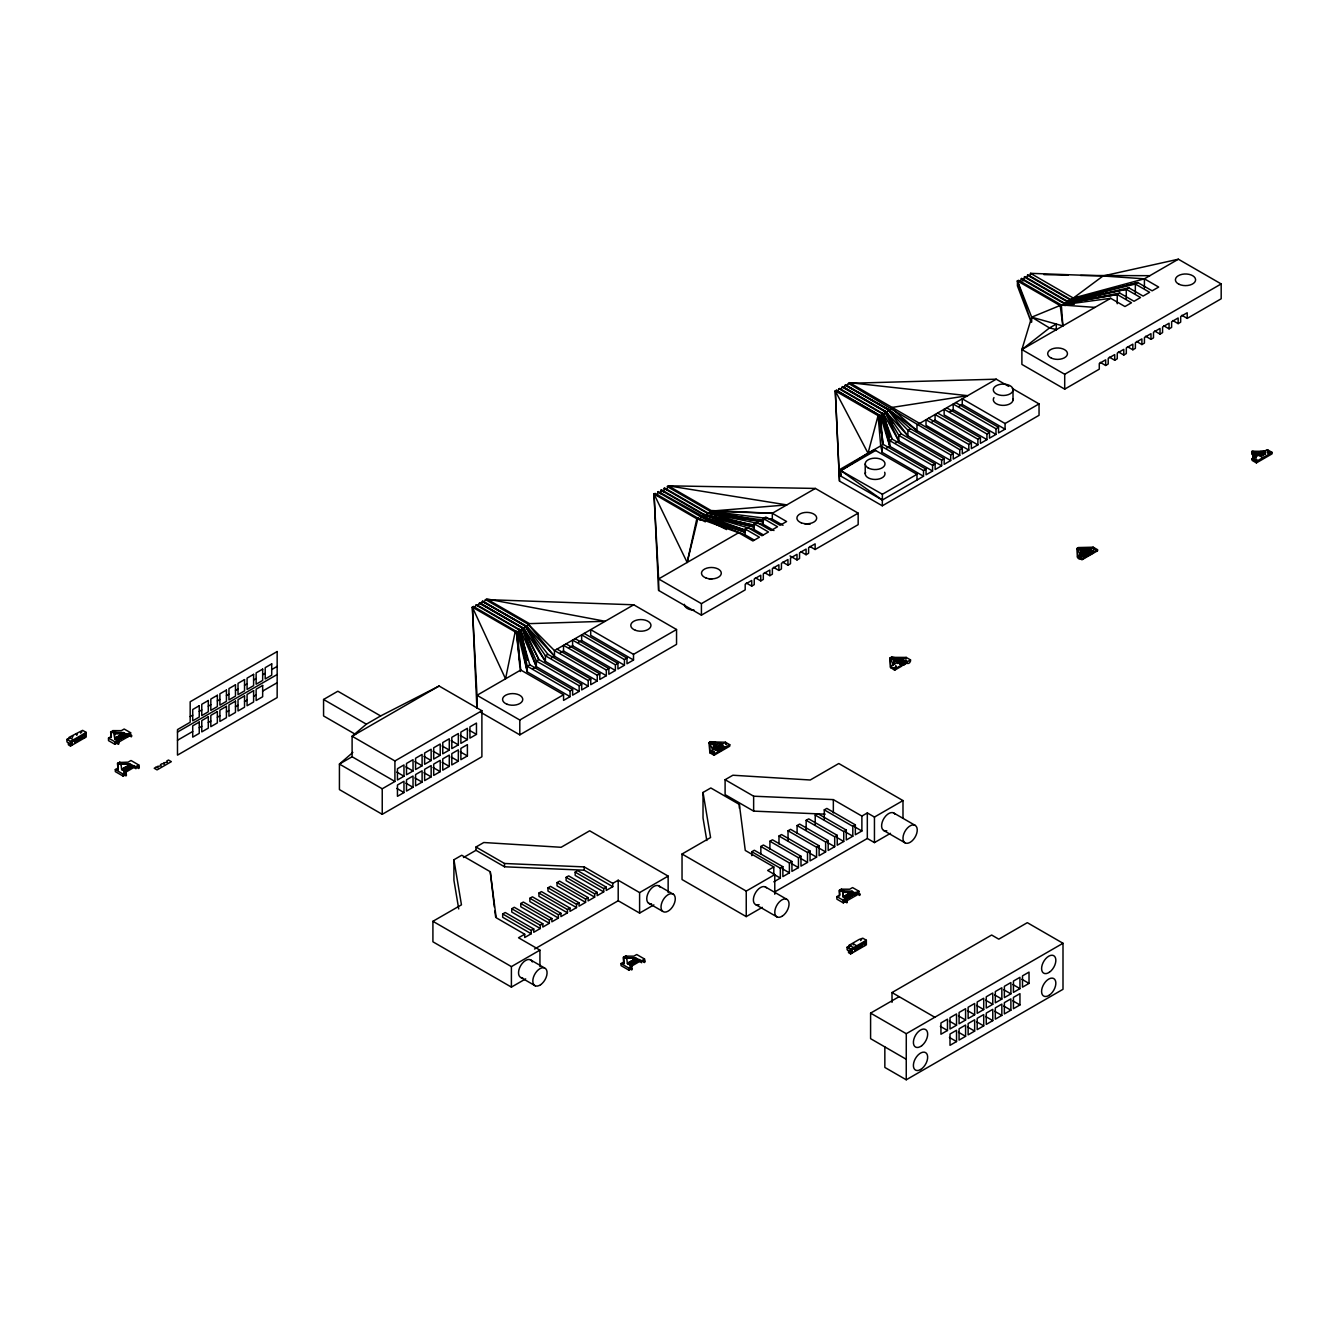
<?xml version="1.0" encoding="UTF-8"?>
<svg xmlns="http://www.w3.org/2000/svg" width="1339" height="1339" viewBox="0 0 1339 1339"><rect width="100%" height="100%" fill="white"/><g stroke="black" fill="none" stroke-linecap="round" stroke-linejoin="round"><path stroke-width="1.5" d="M69.812 737.739L66.95 739.396L66.95 741.94L70.515 743.999M68.373 742.777L68.373 744.819L70.515 746.057L86.198 737.002L86.198 732.4L82.616 730.341L69.092 737.337L73.377 739.798L86.198 732.4M70.515 746.057L70.515 741.455L73.377 739.798M849.964 945.585L847.102 947.242L847.102 949.786L850.667 951.845L850.667 953.904L848.524 952.665L848.541 950.606M849.244 947.727L849.244 945.183L859.22 939.426L862.785 938.187L866.35 940.246L866.35 944.849L850.667 953.904M850.667 951.845L850.683 949.301L866.35 940.246M899.139 996.668L870.601 1013.121L870.584 1038.662L906.252 1059.283L906.252 1079.786L884.845 1067.434L884.845 1046.914M892.008 1002.375L892.008 992.55L991.647 935.024L998.777 939.158L1027.314 922.671L1062.999 943.275L1062.999 989.303L906.252 1079.786M906.252 1059.283L906.285 1033.708L1062.999 943.275M882.769 444.029L880.51 415.86L837.712 391.155L838.984 388.762L881.798 413.483L889.782 440.648L932.58 465.369L932.58 471.027L889.782 446.305L880.51 415.86L836.423 390.252L835.285 390.904L839.486 481.086L882.301 505.807L882.401 494.258L916.981 474.291L916.997 480.015M1077.56 548.12L1078.447 547.618L1089.578 554.815L1084.389 552.856L1082.146 550.413L1082.833 553.76L1081.962 550.68L1077.493 548.153L1077.544 557.392C1080.037 562.497 1090.281 555.802 1081.176 554.898L1085.293 556.706M1083.77 557.744L1082.632 558.33M643.825 960.783L642.553 960.783L643.456 961.469M657.081 495.581L658.286 491.58L710.406 520.503M660.211 493.773L661.433 489.773L704.23 514.477L713.955 517.758M663.357 491.949L664.562 487.965L707.377 512.67L715.428 514.628M666.487 490.141L668.278 485.823L815.367 488.434L858.165 513.155L858.165 524.654L815.133 549.492L809.877 546.463M699.879 520.285L701.1 516.302L745.739 530.194M706.155 516.67L707.377 512.67L763.782 520.084M890.335 658.503L899.473 661.65L894.619 660.964L890.468 657.767L900.109 661.935L897.649 663.525M900.377 661.784L890.519 657.734L895.255 660.612L901.03 661.583C901.75 657.566 908.16 667.96 910.52 661.048L910.52 659.893L906.235 657.416L891.155 657.365L901.03 661.416L896.963 660.997M894.937 660.797L901.03 661.416M895.255 660.612L901.934 660.897L895.691 659.692L901.03 660.763M520.453 671.525L517.607 632.125L515.18 631.874L505.539 678.823L472.366 607.153L473.521 606.5L517.607 632.125L527.281 671.91L570.079 696.631L570.079 690.974L527.281 666.253L518.896 629.732L476.081 605.01L474.793 607.404L473.521 606.5M701.485 520.235L655.156 493.388L654.018 494.058L687.158 562.447L696.816 518.762L697.954 518.109L738.626 532.738L752.886 540.973L759.414 537.207L745.137 528.972L745.137 534.83L754.058 539.968M901.03 661.014L895.373 659.876C909.767 659.575 905.649 669.416 898.302 662.587L901.934 666.002L894.837 670.086L890.552 667.625L890.1 657.985L893.414 664.813L894.485 660.395L899.992 662.671M860.642 940.564L861.646 939.392M687.158 562.447L697.954 518.109L705.352 521.842M893.414 664.813L894.485 660.395L899.992 663.257L900.645 662.303M839.486 481.086L835.285 390.904L878.083 415.626L880.711 445.887L923.525 470.608L923.525 476.249L882.301 500.05L841.009 476.215L840.825 470.592L868.023 453.201L878.083 415.626L879.221 414.956L883.255 444.414L926.052 469.135L926.052 474.793L932.58 471.027M1085.946 556.907L1081.828 554.513L1081.527 550.781L1081.678 553.861L1085.946 556.907L1081.828 559.284L1077.694 556.907L1080.406 554.597L1081.527 550.781L1082.582 553.911L1081.176 554.329M1181.852 315.301L1187.208 318.397L1187.208 312.757L1180.68 316.523L1180.68 322.163L1178.153 323.636L1178.153 317.979L1171.625 321.745L1171.625 327.402L1169.081 328.858L1169.081 323.218L1162.57 326.984L1162.57 332.624L1160.026 334.097L1160.026 328.44L1153.498 332.206L1153.498 337.863L1150.971 339.319L1150.971 333.679L1144.443 337.445L1144.443 343.085L1141.899 344.558L1141.899 338.901L1135.388 342.667L1135.388 348.324L1132.844 349.78L1132.844 344.14L1126.317 347.906L1126.317 353.546L1123.789 355.019L1123.789 349.362L1117.262 353.128L1117.262 358.785L1114.717 360.241L1114.717 354.601L1108.207 358.367L1108.207 364.007L1105.663 365.48L1105.663 359.823L1099.286 363.505L1099.286 369.162L1064.706 389.13L1021.891 364.409L1021.891 349.563L1031.683 317.176L1017.422 280.922L1018.561 280.269L1061.358 304.974L1065.476 305.526M1260.15 454.038L1256.819 454.373L1265.807 452.682L1264.367 451.862C1237.939 450.255 1259.497 453.285 1267.765 449.904L1272.05 452.381L1272.05 453.854L1256.4 462.892L1252.116 460.415L1253.103 455.695L1251.68 452.08L1256.819 454.373L1262.811 454.088L1256.702 454.122L1251.915 452.264L1256.183 454.708L1260.752 453.687L1257.271 453.787L1252.417 451.645M1020.268 281.475L1021.69 278.445L1064.505 303.166L1072.69 303.032M1071.719 301.325L1067.635 301.359L1024.837 276.637L1022.979 281.006L1021.69 278.445M1026.544 277.843L1027.984 274.83L1070.782 299.534L1076.874 299.2M1029.691 276.035L1030.545 273.34L1103.035 275.985L1144.41 278.83L1158.67 287.065L1152.143 290.831L1137.882 282.596L1070.212 299.869L1027.398 275.148M1261.907 454.775L1263.715 453.72C1265.188 449.419 1251.078 456.03 1260.367 453.754L1257.137 454.189L1260.233 451.578L1264.92 451.544M1259.882 454.607L1256.317 454.339L1261.907 453.285L1261.907 454.607L1256.384 454.306C1243.596 446.941 1260.819 458.992 1262.811 452.766L1264.886 454.139L1261.907 453.285L1256.384 454.306L1253.103 456.365L1251.68 452.08L1255.949 454.54L1256.216 457.486M1093.16 552.438L1091.837 552.873M485.488 599.587L528.302 624.292L554.463 650.57L597.261 675.274L597.261 680.932L554.463 656.21L527.03 626.685L484.216 601.964L485.488 599.587L633.732 604.793L676.546 629.514L676.546 644.36L519.8 734.86L480.567 712.214M533.625 637.197L527.03 626.685L529.441 623.639L605.195 621.279L486.643 598.918L529.441 623.639M721.821 749.288L716.884 747.195L715.98 748.283L714.608 744.367L717.537 747.38C705.988 736.919 730.307 757.656 716.633 747.898L714.49 744.601L709.335 742.476L709.787 752.769L714.072 755.246L729.755 746.191L729.755 744.702L725.47 742.241L710.39 741.856L722.725 749.321M721.821 749.84L716.884 747.748L714.792 744.417L722.608 743.881L710.758 741.639L709.335 743.112M588.206 686.171L581.678 689.936L581.678 684.279L538.881 659.558L523.884 628.493L481.069 603.789L482.358 601.395L525.173 626.1L545.408 655.792L588.206 680.513L588.206 686.171L545.408 661.449L523.884 628.493L479.797 602.868L477.939 605.596L476.081 605.01M517.607 632.125L519.465 629.397L520.737 630.301L536.336 666.671L579.151 691.393L579.151 685.735L536.336 661.031L522.026 627.924L479.228 603.203M527.549 660.412L520.737 630.301L522.595 627.589L538.881 659.558L536.336 661.031L536.336 666.671L533.073 668.563M527.03 626.685L525.742 625.782L523.884 628.493L527.834 638.151M892.628 423.191L886.786 412.245L843.988 387.523L845.26 385.13L888.075 409.851L907.892 430.187L950.707 454.909L950.707 460.549L907.892 435.844L885.514 411.341L842.7 386.62L840.842 389.331L838.984 388.762M848.407 383.322L959.762 449.67L959.762 455.327L916.964 430.606L889.933 410.42L847.118 385.716L848.407 383.322L996.233 379.188L1008.719 386.402M880.51 415.86L882.368 413.148L883.656 414.052L898.837 441.067L941.635 465.788L941.635 460.131L898.837 435.426L884.928 411.659L842.131 386.954M890.15 437.15L883.656 414.052L885.514 411.341L901.365 433.953L944.179 458.674L944.179 464.315L950.707 460.549M886.786 412.245L888.644 409.516L895.055 416.412M889.933 410.42L892.36 407.374L967.695 395.675L849.545 382.669L962.306 448.214L962.306 453.854L968.817 450.088L968.817 444.448L926.019 419.726L926.019 425.384L968.817 450.088M720.014 750.894L714.825 748.953L713.854 744.969L709.335 742.476L712.649 749.639L713.72 744.869L714.825 748.953L713.988 744.735L714.825 748.384L719.11 751.413L714.172 749.321L714.038 744.702L715.729 748.417L720.918 750.376M719.361 751.263L715.076 748.802L714.29 744.551L715.98 747.714L720.265 750.175M1087.77 555.852L1082.582 553.911L1081.778 550.63L1082.582 553.342L1086.866 556.371L1081.929 554.279C1080.975 544.973 1082.782 557.727 1087.117 556.237L1087.77 555.283L1083.485 552.823L1082.096 550.446L1088.674 555.334M1077.995 548.036L1082.28 550.496L1090.364 548.839L1078.548 547.551L1093.227 547.199L1097.511 549.676L1097.511 550.814L1081.828 559.853M67.787 739.714L68.925 738.994M849.596 950.322L849.612 951.744M904.444 661.349L906.269 660.144L904.411 660.495L906.202 661.851L904.478 661.784M1267.564 453.201L1269.439 453.252M352.827 752.434L339.42 764.067L339.42 789.592L382.234 814.313L481.889 756.769L481.889 710.741L439.092 686.02L380.627 715.947L366.367 724.181L352.107 736.232L352.107 756.753L394.921 781.457L394.921 760.954L481.889 710.741M1187.208 318.397L1221.185 298.781L1221.185 283.935L1064.706 374.267L1021.891 349.563L1049.508 327.938L1056.287 324.071L1056.287 330.298M1272.05 452.381L1256.4 461.403L1252.116 458.942L1255.564 456.599M1031.683 274.328L1030.545 273.34L1073.342 298.061L1103.035 275.985L1178.37 259.214L1221.185 283.935M896.511 667.458C894.435 664.964 897.147 665.165 895.306 667.525M725.504 743.865C726.809 746.124 727.144 743.396 725.47 742.241L717.537 747.38L714.926 744.183M883.255 444.414L839.486 469.688L840.825 470.592L874.183 449.653L916.981 474.291M73.076 735.948L72.172 737.605M76.055 734.241L76.708 734.994M111.104 737.471L111.388 731.462L114.233 733.103L114.819 739.195L114.233 733.103M112.811 730.625L115.656 732.282L123.64 732.617L123.64 734.107L115.656 733.772L112.811 732.115L112.811 730.625L121.33 730.659L124.176 729.019L130.603 732.718L130.603 735.278L114.92 744.317L108.509 740.618L108.509 738.057L111.355 736.417L110.601 731.897M112.811 732.115L111.388 732.952L111.388 731.462M115.472 738.827L115.74 737.689L120.142 739.413L120.393 738.291L117.296 736.785L117.296 737.772L117.547 736.634L121.297 738.743L123.121 736.718L123.121 737.705L119.355 735.596L119.104 736.735L122.217 738.224M116.644 737.153C115.455 739.011 118.25 735.814 120.393 739.279L121.046 737.906L118.2 736.266L121.297 738.743M120.259 735.061C119.087 736.919 121.866 733.722 124.025 737.186L124.678 735.814L121.816 734.174L124.929 736.651C122.77 733.203 119.991 736.4 121.163 734.542M125.833 736.132L122.736 734.642L122.987 733.504L126.485 735.764L126.485 734.274L123.64 732.617M118.451 737.103L118.451 736.115M122.083 735.011L122.083 734.023M117.782 742.676L117.681 739.346L114.92 741.773L108.509 738.057M126.485 734.274L130.603 732.718M123.774 736.333L123.121 737.705M124.678 735.814L124.929 736.651M125.833 735.144L125.581 736.283M117.681 740.835L119.489 738.81L119.489 739.798M190.171 716.633L192.716 715.16M199.243 711.394L201.771 709.938M208.298 706.172L210.826 704.699M217.353 700.933L219.897 699.477M226.425 695.694L228.952 694.238M235.48 690.472L238.024 688.999M244.535 685.233L247.079 683.777M253.607 680.011L256.134 678.538M262.662 674.772L265.206 673.316M271.717 669.55L277.156 666.404M117.43 763.397L118.183 769.958L118.2 762.945L121.062 764.602L121.648 769.523L124.494 771.18C128.176 769.322 116.911 767.247 125.146 770.795M119.623 762.125L122.485 763.782L130.452 764.117L133.314 766.092L130.452 764.452L122.485 764.1L119.623 762.46L128.142 762.159L131.004 760.502L138.838 765.038L138.838 767.096M118.2 762.945L119.623 762.46M177.484 732.065L277.156 674.521M138.838 765.038L135.992 766.695L135.992 768.737L133.85 767.498L123.891 773.256L123.891 771.197L126.017 772.436L126.017 774.494L123.171 776.135L115.321 771.615L115.321 769.557L118.183 767.917M126.318 770.126L123.205 768.301L126.318 770.126L133.314 766.092M126.971 769.758L124.109 767.783L127.222 769.272M127.875 769.239L125.012 767.264L128.126 768.753M128.778 768.703L125.916 766.728L129.029 768.235M129.933 767.716L126.837 766.209L129.933 768.034M130.586 767.665L127.741 765.69L130.837 767.18M131.49 767.147L128.644 765.172L131.741 766.661M132.394 766.611L129.548 764.636L132.661 766.142M126.318 769.808L123.456 768.486M129.682 768.184L127.088 766.393M133.314 765.757L135.992 766.695M177.484 740.266L192.716 731.479M199.243 727.713L201.771 726.257M208.298 722.491L210.826 721.018M217.353 717.252L219.897 715.796M226.425 712.03L228.952 710.557M235.48 706.791L238.024 705.335M244.535 701.569L247.079 700.096M253.607 696.33L256.134 694.857M262.662 691.091L277.156 682.723M126.05 770.276L122.301 768.82M115.321 769.557L123.171 774.093L126.017 772.436M845.26 385.13L888.644 409.516L910.436 428.731L953.234 453.436L953.234 459.093L959.762 455.327M482.358 601.395L525.742 625.782L547.936 654.336L590.75 679.04L590.75 684.698L597.261 680.932M355.672 734.475L323.569 715.947L323.569 699.477L337.846 691.225L380.627 715.947M1021.121 278.78L1063.936 303.501L1117.228 294.513L1131.488 302.765L1124.961 306.531L1110.701 298.296L1061.358 304.974L1031.683 317.176L1031.683 322.113M1024.268 276.972L1067.066 301.677L1128.81 287.818L1143.088 296.07L1149.615 292.304L1135.338 284.052L1070.782 299.534L1076.874 298.831M660.863 490.107L703.661 514.812L754.727 525.139M667.14 486.475L709.938 511.197L786.83 504.903L668.278 485.823L711.093 510.527L772.318 513.272L786.596 521.524L780.068 525.29L765.808 517.038L763.263 518.511L763.263 524.369L773.975 530.545M439.092 686.02L352.107 736.232L394.921 760.954M1021.891 349.563L1110.701 298.296M1074.179 304.304L1063.936 303.501L1117.228 294.513L1119.755 293.057L1134.033 301.292L1140.543 297.526L1126.283 289.291L1067.635 301.359L1071.719 301.057M1079.318 301.844L1067.066 301.677L1126.283 289.291L1128.81 287.818M1076.322 299.618L1070.212 299.869L1137.882 282.596M1083.502 297.191L1073.342 298.061L1144.41 278.83L1178.37 259.214M941.635 465.788L935.124 469.554L935.124 463.897L892.31 439.192L889.782 440.648L889.782 446.305L886.518 448.18M901.365 433.953L898.837 435.426L898.837 441.067L895.573 442.958M910.436 428.731L907.892 430.187L907.892 435.844L888.075 409.851M996.233 379.188L916.964 424.965L916.964 430.606L891.222 408.044M882.301 500.05L840.825 470.592L875.689 450.456M738.626 532.738L658.621 578.933L658.621 590.432L701.418 615.153L745.187 589.88L745.187 584.239L751.715 580.473L751.715 586.114L754.242 584.658L754.242 579L760.77 575.234L760.77 580.892L763.314 579.419L763.314 573.778L769.825 570.012L769.825 575.653L772.369 574.197L772.369 568.539L778.896 564.773L778.896 570.431L781.424 568.958L781.424 563.301L787.951 559.535L787.951 565.192L790.495 563.719L790.495 558.078L797.006 554.313L797.006 559.953L799.55 558.497L799.55 552.84L806.078 549.074L806.078 554.731L808.605 553.258L808.605 547.618L815.133 543.852L815.133 549.492M745.137 528.972L747.681 527.516L761.958 535.751L768.469 531.985L754.208 523.733L754.208 529.591L763.13 534.746M754.208 523.733L756.736 522.277L771.013 530.512L777.541 526.746L763.263 518.511M750.191 518.896L709.938 511.197L772.318 513.272L815.367 488.434M352.107 756.753L339.42 764.067L382.234 788.788L394.921 781.457M931.81 422.036L935.074 420.145L977.888 444.866L977.888 439.209L935.074 414.504L935.074 420.145M949.937 411.575L953.201 409.684L995.998 434.405L995.998 428.748L953.201 404.043L953.201 409.684M958.992 406.336L962.256 404.462L1005.07 429.166L1005.07 423.526L962.256 398.804L962.256 404.462M570.079 696.631L563.568 700.397L563.568 694.74L520.754 670.019L477.002 695.292L477.002 708.298M579.151 691.393L572.623 695.159L572.623 689.518L529.809 664.797L527.281 666.253L527.281 671.91L518.896 629.732M547.936 654.336L545.408 655.792L545.408 661.449L525.173 626.1M633.732 604.793L554.463 650.57L554.463 656.21L551.199 658.102M560.254 652.863L563.518 650.988L606.333 675.693L606.333 670.052L563.518 645.331L563.518 650.988M569.326 647.641L572.59 645.749L615.388 670.471L615.388 664.813L572.59 640.109L572.59 645.749M578.381 642.402L581.645 640.527L624.443 665.232L624.443 659.591L581.645 634.87L581.645 640.527M923.525 470.608L926.052 469.135M932.58 465.369L935.124 463.897M941.635 460.131L944.179 458.674M950.707 454.909L953.234 453.436M959.762 449.67L962.306 448.214M968.817 444.448L971.361 442.975L971.361 448.632L977.888 444.866M977.888 439.209L980.416 437.753L980.416 443.393L986.943 439.627L986.943 433.987L944.146 409.265L944.146 414.923L986.943 439.627M986.943 433.987L989.488 432.514L989.488 438.171L995.998 434.405M995.998 428.748L998.543 427.292L998.543 432.932L1005.07 429.166M1005.07 423.526L1039.047 403.909L1039.047 415.308L882.301 505.807M696.816 518.762L654.018 494.058L658.621 578.933L701.418 603.638L858.165 513.155M403.976 776.235L397.449 780.001L397.449 768.703L403.976 764.937L403.976 776.235L396.846 772.118M413.031 770.996L406.504 774.762L406.504 763.464L413.031 759.698L413.031 770.996L405.901 766.879M422.103 765.774L415.575 769.54L415.575 758.242L422.103 754.46L422.103 765.774L414.956 761.64M431.158 760.535L424.63 764.301L424.63 753.003L431.158 749.237L431.158 760.535L424.028 756.418M440.213 755.296L433.702 759.079L433.702 747.765L440.213 743.999L440.213 755.296L433.083 751.179M449.285 750.074L442.757 753.84L442.757 742.542L449.285 738.777L449.285 750.074L442.138 745.957M458.34 744.835L451.812 748.601L451.812 737.304L458.34 733.538L458.34 744.835L451.21 740.718M467.395 739.613L460.884 743.379L460.884 732.082L467.395 728.316L467.395 739.613L460.265 735.496M476.466 734.375L469.939 738.14L469.939 726.843L476.466 723.077L476.466 734.375L469.32 730.257M515.18 631.874L472.366 607.153L477.002 695.292L519.8 720.014L563.568 694.74M570.079 690.974L572.623 689.518M579.151 685.735L581.678 684.279M588.206 680.513L590.75 679.04M597.261 675.274L599.805 673.818L599.805 679.459L606.333 675.693M606.333 670.052L608.86 668.579L608.86 674.237L615.388 670.471M615.388 664.813L617.932 663.357L617.932 668.998L624.443 665.232M624.443 659.591L626.987 658.119L626.987 663.776L633.514 660.01L633.514 654.353L676.546 629.514M403.976 792.554L397.449 796.32L397.449 785.022L403.976 781.256L403.976 792.554L396.846 788.437M413.031 787.315L406.504 791.081L406.504 779.783L413.031 776.017L413.031 787.315L405.901 783.198M422.103 782.093L415.575 785.859L415.575 774.561L422.103 770.795L422.103 782.093L414.956 777.976M431.158 776.854L424.63 780.62L424.63 769.322L431.158 765.557L431.158 776.854L424.028 772.737M440.213 771.632L433.702 775.398L433.702 764.1L440.213 760.334L440.213 771.632L433.083 767.515M449.285 766.393L442.757 770.159L442.757 758.862L449.285 755.096L449.285 766.393L442.138 762.276M458.34 761.171L451.812 764.937L451.812 753.623L458.34 749.857L458.34 761.171L451.21 757.037M467.395 755.932L460.884 759.698L460.884 748.401L467.395 744.635L467.395 755.932L460.265 751.815M458.725 908.947L453.921 880.259L453.921 859.755L461.721 855.253L490.258 871.722L496.166 917.734L524.704 934.22L524.704 937.518L531.215 933.752L531.215 930.454L502.677 913.968L502.677 917.265L531.215 933.752M475.981 847.018L504.518 863.488L584.222 866.902L612.76 883.372L612.76 886.669L584.222 870.199L504.518 866.785L475.981 850.298L475.981 847.018L483.781 842.516L561.125 847.286L589.662 830.799L668.144 876.108L668.144 892.527M463.495 857.512L475.981 850.298M715.076 748.802L714.29 744.551L715.729 747.865L720.265 750.744M723.88 748.083L722.976 749.171L718.708 746.141L724.533 748.283L720.265 745.237L724.533 748.283M725.453 747.195L720.516 745.087L725.453 747.195L729.755 744.702M715.026 749.756L721.989 745.723M709.335 742.476L709.787 751.279L714.072 753.757L718.457 751.798M724.533 747.714L725.453 747.748M1077.125 548.705L1093.227 548.337L1093.227 547.199L1085.293 551.768L1089.578 554.815M525.675 978.876L511.398 987.111L432.915 941.802L432.915 921.299L461.453 904.829L453.921 859.755M890.1 658.805L891.523 657.164L903.373 659.073L895.691 659.692L901.934 660.495M1088.021 555.702L1083.485 553.392L1082.096 550.446L1083.736 553.241L1082.414 550.262L1085.293 552.337L1078.313 547.852M1082.782 554.363L1077.544 557.392L1077.544 556.254L1081.929 553.727L1086.866 556.371M1078.548 547.869C1079.585 549.124 1100.959 558.614 1087.101 551.3M1094.114 551.635C1092.339 554.647 1084.372 544.889 1094.114 551.635L1097.511 549.676M903.49 665.098L896.159 661.466L899.205 662.621L899.473 661.332L899.473 662.47L894.803 660.211L899.205 661.801M895.691 659.692L901.934 659.909L906.235 657.416L906.235 658.57M890.552 667.625L890.552 666.471L898.553 661.851L898.553 663.006L895.942 661.65L899.205 662.454L894.753 660.244L900.796 662.035M900.109 661.935L896.661 661.165L900.109 662.102L901.934 659.909L895.808 659.625L891.406 657.231M1252.116 458.942L1261.003 453.804L1263.079 454.256M1263.28 454.641L1256.635 454.155L1262.811 452.766L1262.811 454.256M1264.367 452.783L1257.271 453.787L1267.765 449.904M902.453 661.248L898.988 663.09M903.356 660.73C901.599 662.537 904.997 660.412 901.934 659.909M901.8 662.219L895.071 660.06L901.8 662.219L902.352 661.131M1259.196 455.779L1264.116 457.871M1089.578 554.246L1090.482 553.727M1091.385 553.191C1097.578 553.677 1081.41 545.542 1093.21 552.722M1263.33 454.105L1263.983 454.657L1261.656 453.436L1256.384 454.306L1260.099 454.591M1264.886 454.139L1264.886 453.218L1264.234 454.507M890.1 657.985L890.552 666.471L894.837 668.948L910.52 659.893M706.808 840.524L703.025 817.995L703.025 792.454L710.825 787.968L739.362 804.438L745.271 850.449L773.808 866.936L773.808 874.384M825.159 814.162L753.639 811.116L725.102 794.63L725.102 779.716L732.885 775.231L810.246 780.001L838.783 763.515L902.988 800.588L902.988 818.263M502.677 913.968L505.221 912.512L533.759 928.981L533.759 932.279L540.287 928.513L540.287 925.216L511.749 908.746L511.749 912.043L540.287 928.513M511.749 908.746L514.276 907.273L542.814 923.759L542.814 927.057L549.341 923.291L549.341 919.993L520.804 903.507L520.804 906.804L549.341 923.291M520.804 903.507L523.331 902.051L551.869 918.521L551.869 921.818L558.396 918.052L558.396 914.755L529.859 898.285L529.859 901.582L558.396 918.052M529.859 898.285L532.403 896.812L560.941 913.298L560.941 916.596L567.468 912.83L567.468 909.532L538.931 893.046L538.931 896.343L567.468 912.83M538.931 893.046L541.458 891.59L569.996 908.06L569.996 911.357L576.523 907.591L576.523 904.294L547.986 887.824L547.986 891.121L576.523 907.591M547.986 887.824L550.513 886.351L579.051 902.837L579.051 906.135L585.578 902.369L585.578 899.072L557.041 882.585L557.041 885.882L585.578 902.369M557.041 882.585L559.585 881.129L588.122 897.599L588.122 900.896L594.65 897.13L594.65 893.833L566.112 877.363L566.112 880.66L594.65 897.13M566.112 877.363L568.64 875.89L597.177 892.377L597.177 895.657L603.705 891.891L603.705 888.611L575.167 872.124L575.167 875.421L603.705 891.891M575.167 872.124L577.712 870.668L606.249 887.138L606.249 890.435L612.76 886.669M524.704 934.22L518.528 937.769L539.935 950.138L539.935 966.54M531.215 930.454L533.759 928.981M540.287 925.216L542.814 923.759M549.341 919.993L551.869 918.521M558.396 914.755L560.941 913.298M567.468 909.532L569.996 908.06M576.523 904.294L579.051 902.837M585.578 899.072L588.122 897.599M594.65 893.833L597.177 892.377M603.705 888.611L606.249 887.138M612.76 883.372L618.2 880.225L639.607 892.594L668.144 876.108M762.293 907.34L746.241 916.612L682.036 879.539L682.036 854.014L710.574 837.528L703.025 792.454M534.546 949.033L618.2 900.745L639.607 913.098L653.867 904.863M432.915 921.299L511.398 966.607L539.935 950.138M751.798 855.671L751.798 851.721L754.326 850.248L782.863 866.718L782.863 876.61L789.391 872.844L789.391 862.952L760.853 846.482L760.853 854.382M760.853 846.482L763.397 845.009L791.935 861.496L791.935 871.371L798.446 867.605L798.446 857.73L769.908 841.243L769.908 849.16M769.908 841.243L772.452 839.787L800.99 856.257L800.99 866.149L807.517 862.383L807.517 852.491L778.98 836.021L778.98 843.921M778.98 836.021L781.507 834.548L810.045 851.035L810.045 860.91L816.572 857.144L816.572 847.269L788.035 830.783L788.035 840.674M788.035 830.783L790.579 829.326L819.117 845.796L819.117 855.688L825.627 851.922L825.627 842.03L797.09 825.56L797.09 833.461M797.09 825.56L799.634 824.088L828.172 840.574L828.172 850.449L834.699 846.683L834.699 836.808L806.162 820.322L806.162 830.213M806.162 820.322L808.689 818.865L837.226 835.335L837.226 845.227L843.754 841.461L843.754 831.569L815.217 815.1L815.217 824.975M815.217 815.1L817.761 813.627L846.298 830.113L846.298 839.988L852.809 836.222L852.809 826.347L824.272 809.861L824.272 819.753M824.272 809.861L826.816 808.405L855.353 824.874L855.353 834.766L861.881 831L861.881 816.087L833.343 799.617L753.639 796.203L725.102 779.716M773.808 866.936L767.649 870.484L774.779 874.601L774.779 894.251M861.881 816.087L867.321 812.94L874.451 817.058L902.988 800.588M623.154 957.418L623.907 963.963L623.924 956.967L626.786 958.607L627.372 963.544L630.234 965.185L633.598 963.243L630.753 961.268L633.849 963.092L637.23 961.151L634.368 959.176L637.481 961L639.038 959.778L636.176 958.121L628.209 957.787L625.363 956.146L628.209 958.121L636.176 958.456L639.038 960.096M625.363 956.146L633.866 956.163L636.728 954.523L644.578 959.042L644.578 961.101M623.924 956.967L625.363 956.464M751.798 851.721L780.336 868.191L782.863 866.718M789.391 862.952L791.935 861.496M798.446 857.73L800.99 856.257M807.517 852.491L810.045 851.035M816.572 847.269L819.117 845.796M825.627 842.03L828.172 840.574M834.699 836.808L837.226 835.335M843.754 831.569L846.298 830.113M852.809 826.347L855.353 824.874M630.234 965.185L631.757 966.457L631.757 968.499L628.895 970.156L621.045 965.62L621.045 963.561L623.907 961.921M682.036 854.014L746.241 891.088L774.779 874.601M630.887 964.816L628.024 962.841L631.138 964.331M631.79 964.298L628.928 962.306L632.041 963.812M632.694 963.762L629.849 961.787L632.945 963.293M630.753 961.268L633.849 963.092M634.502 962.724L631.657 960.749L634.753 962.239M635.406 962.205L632.56 960.214L635.674 961.72M636.326 961.67L633.464 959.695L636.577 961.201M634.368 959.176L637.481 961M638.134 960.632L635.272 958.657L638.385 960.147M773.808 881.832L780.336 878.083L780.336 868.191M639.038 959.778L641.716 960.699L644.578 959.042M629.615 967.26L639.573 961.519L641.716 962.741L641.716 960.699M621.045 963.561L628.895 968.097L631.757 966.457M774.762 891.908L867.321 838.482L874.451 842.599L890.502 833.327M839.486 896.025L839.771 890.017L842.616 891.657L843.219 897.749M841.193 889.18L844.055 890.837L852.022 891.171L852.022 892.661L844.055 892.326L841.193 890.669L841.193 889.18L849.713 889.213L852.558 887.573L858.985 891.272L858.985 893.833L843.319 902.871L836.892 899.172L836.892 896.611L839.737 894.971L838.984 890.452M841.193 890.669L839.771 891.506L839.771 890.017M845.026 895.707C843.838 897.565 846.633 894.368 848.792 897.833L850.6 895.791L850.6 896.779L846.583 894.82L849.696 897.297M845.679 895.339L845.679 896.327L845.679 895.339L849.445 897.448M847.738 894.151C846.566 895.992 849.344 892.795 851.504 896.26L852.407 894.753L852.407 895.741C850.248 892.276 847.47 895.473 848.641 893.615M849.294 893.247L849.294 894.234L849.294 893.247L853.964 894.837L851.119 892.192M853.311 895.205L850.215 893.716L850.466 892.577L854.868 894.318L854.868 892.828L852.022 891.171M845.445 898.268L846.164 901.231M854.868 892.828L858.985 891.272M853.964 893.849L854.215 894.686M836.892 896.611L843.319 900.327L846.164 898.67M846.064 899.39L847.872 897.364L847.872 898.352L843.871 896.377L847.62 898.502M847.872 898.352L848.792 896.845L848.792 897.833M850.6 896.779L851.504 895.272L851.504 896.26M849.863 945.752L850.516 946.506M853.228 943.794L857.512 946.271L856.86 947.778L856.86 946.64M860.224 944.698L859.571 946.204L861.144 944.179L860.492 945.685M860.224 946.338L859.571 947.845L861.144 945.803L860.492 947.309M947.476 1030.478L940.949 1034.244L940.949 1022.946L947.476 1019.18L947.476 1030.478L940.329 1026.36M956.531 1025.239L950.004 1029.005L950.004 1017.707L956.531 1013.941L956.531 1025.239L949.401 1021.121M965.586 1020.017L959.075 1023.783L959.075 1012.485L965.586 1008.719L965.586 1020.017L958.456 1015.899M974.658 1014.778L968.13 1018.544L968.13 1007.246L974.658 1003.48L974.658 1014.778L967.511 1010.66M983.713 1009.556L977.185 1013.322L977.185 1002.007L983.713 998.241L983.713 1009.556L976.583 1005.422M992.768 1004.317L986.257 1008.083L986.257 996.785L992.768 993.019L992.768 1004.317L985.638 1000.2M1001.84 999.078L995.312 1002.844L995.312 991.546L1001.84 987.78L1001.84 999.078L994.693 994.961M1010.895 993.856L1004.367 997.622L1004.367 986.324L1010.895 982.558L1010.895 993.856L1003.765 989.739M1019.95 988.617L1013.439 992.383L1013.439 981.085L1019.95 977.319L1019.95 988.617L1012.82 984.5M1029.022 983.395L1022.494 987.161L1022.494 975.863L1029.022 972.097L1029.022 983.395L1021.875 979.278M956.531 1041.558L950.004 1045.324L950.004 1034.026L956.531 1030.26L956.531 1041.558L949.401 1037.44M965.586 1036.336L959.075 1040.102L959.075 1028.804L965.586 1025.038L965.586 1036.336L958.456 1032.218M974.658 1031.097L968.13 1034.863L968.13 1023.565L974.658 1019.799L974.658 1031.097L967.511 1026.98M983.713 1025.875L977.185 1029.641L977.185 1018.343L983.713 1014.577L983.713 1025.875L976.583 1021.757M992.768 1020.636L986.257 1024.402L986.257 1013.104L992.768 1009.338L992.768 1020.636L985.638 1016.519M1001.84 1015.414L995.312 1019.18L995.312 1007.882L1001.84 1004.099L1001.84 1015.414L994.693 1011.28M1010.895 1010.175L1004.367 1013.941L1004.367 1002.643L1010.895 998.877L1010.895 1010.175L1003.765 1006.058M1019.95 1004.936L1013.439 1008.719L1013.439 997.404L1019.95 993.638L1019.95 1004.936L1012.82 1000.819M1255.949 454.54L1253.103 456.365L1251.68 452.08M1257.137 454.189L1263.464 452.381L1264.886 453.218M893.883 668.462L893.615 669.517L895.088 668.881M1256.819 454.373L1262.56 452.917L1264.434 453.971M1064.505 303.166L1119.755 293.057M1093.762 548.689C1093.996 551.869 1093.812 545.609 1094.063 548.823M1261.154 453.62L1257.388 454.222L1252.668 451.494M907.306 662.152L906.034 661.834M1073.342 298.061L1087.569 296.053M1255.58 456.934L1253.103 455.695L1256.216 456.566L1256.066 454.473L1261.003 453.804L1261.003 454.724M1260.217 453.837L1256.953 453.971L1260.367 453.553M1070.212 299.869L1084.456 298.43M1256.953 453.971L1260.217 453.636M1256.702 454.122L1262.811 453.687M1067.066 301.677L1079.318 301.024M1256.635 454.155L1262.56 453.837M1256.501 454.54L1262.56 454.239M1256.384 454.306L1261.907 454.206M1149.833 275.683L1080.606 275.466M1092.072 550.814L1092.975 551.032M1063.936 303.501L1074.179 303.535M1256.317 454.339L1261.656 454.356M907.055 661.198L905.967 660.696M137.181 767.799L137.114 766.326L138.135 766.544M848.29 948.598L848.223 947.125L849.244 947.343M1043.918 274.612L1068.371 275.181M891.523 657.985L895.205 658.135M1056.471 329.595L1049.508 327.938L1031.683 317.176L1062.865 325.913L1061.358 304.974L1065.476 305.192M1061.358 304.974L1094.951 307.384M1256.066 454.473L1259.43 454.724M894.402 667.475L893.18 667.876L893.849 668.579M898.754 660.746L895.557 660.428L902.453 661.834M709.938 511.197L772.318 519.13L783.03 525.306M719.461 514.795L707.377 512.67L763.263 521.808L706.808 513.004L663.993 488.283M723.495 515.498L727.529 516.201M763.263 524.369L706.808 513.004L753.188 525.624M744.484 529.993L703.661 514.812L754.208 527.03L704.23 514.477L720.399 518.678M895.121 660.027L900.109 661.282M896.963 661.064L900.377 661.951M713.051 753.74L712.683 752.752L714.357 753.054M703.661 514.812L754.208 529.591M1255.078 461.286L1256.283 461.302L1256.4 462.892M722.441 524.118L701.1 516.302L745.137 532.269L700.531 516.62L657.717 491.915M745.137 534.83L700.531 516.62L726.558 529.574M894.753 660.244L900.645 662.889M1081.644 550.865L1077.125 548.371L1077.544 556.254L1081.845 558.698M840.825 470.592L882.401 494.258M1172.797 320.54L1178.153 323.636M1163.742 325.779L1169.081 328.858M1154.67 331.001L1160.026 334.097M1145.615 336.24L1150.971 339.319M1136.56 341.462L1141.899 344.558M1017.422 280.922L1031.03 321.812L1017.422 285.86L1017.422 280.922L1060.22 305.643L1062.865 325.913M1127.488 346.701L1132.844 349.78M1118.433 351.923L1123.789 355.019M1109.378 357.162L1114.717 360.241M1263.715 453.168L1265.154 453.988L1265.154 453.067M1100.307 362.384L1105.663 365.48M1254.526 454.222L1251.68 452.565L1253.103 451.41M1012.284 388.461L1039.047 403.909M955.728 402.57L998.543 427.292M946.673 407.809L989.488 432.514M937.618 413.031L980.416 437.753M928.546 418.27L971.361 442.975M839.553 388.427L883.656 414.052M1094.649 549.157L1097.511 550.814M1089.176 550.095L1093.461 552.572M1092.557 552.522L1088.272 550.63M1092.557 553.091L1088.021 550.212L1092.289 553.241M1091.636 553.057L1087.368 550.58L1091.636 553.61M1091.385 553.76L1086.465 551.099L1090.733 554.145M1085.544 551.635L1090.482 554.279M1085.544 552.187L1089.829 554.664M1088.925 554.614L1082.464 550.229L1084.389 552.856M1088.925 555.183L1082.414 550.262M880.711 445.887L882.234 452.415L923.525 476.249M800.822 551.701L806.078 554.731M790.01 555.919L797.006 559.953M782.696 562.162L787.951 565.192M773.54 567.334L778.896 570.431M764.485 572.556L769.825 575.653M901.03 660.428L906.218 663.525M905.566 663.91L900.377 660.797L900.109 662.102M755.414 577.795L760.77 580.892M899.205 661.466L900.896 662.152M901.18 663.458L903.741 664.947M746.359 583.034L751.715 586.114M633.514 654.353L590.7 629.648L590.7 635.289L633.514 660.01M584.189 633.414L626.987 658.119M893.816 813.041L915.207 825.393A10.093 5.825 -60 0 1 911.892 841.059A10.093 5.825 -60 0 1 903.239 835.871A10.093 5.825 -60 0 1 915.207 825.393M575.117 638.636L617.932 663.357M566.062 643.875L608.86 668.579M883.623 830.448L905.03 842.817M556.991 649.097L599.805 673.818M476.651 604.692L520.737 630.301M720.516 745.656L724.801 748.133M719.344 745.756L723.88 748.652M719.344 746.325L723.629 748.802M710.758 741.639L715.043 744.116M714.792 744.417L710.072 742.04M718.708 746.71L722.976 749.171M714.172 744.785L709.888 742.308M717.788 747.229L722.072 749.706M854.734 826.883L861.881 831M719.11 751.413L714.172 748.752L713.854 744.969M845.679 832.105L852.809 836.222M836.624 837.344L843.754 841.461M827.552 842.566L834.699 846.683M818.497 847.805L825.627 851.922M809.442 853.027L816.572 857.144M800.371 858.266L807.517 862.383M851.37 892.059L854.215 893.699M850.215 892.728L853.964 894.837M848.39 893.766L852.156 895.875M847.487 894.285L851.253 896.41M846.583 894.82L850.349 896.929M791.316 863.488L798.446 867.605M844.775 895.858L848.524 897.967M843.219 896.26L846.064 897.9M844.122 897.23L846.968 898.871M843.871 897.381L846.717 899.021M782.261 868.726L789.391 872.844M773.189 873.949L780.336 878.083M765.239 886.87L786.646 899.222M849.244 945.183L853.529 947.644M847.102 947.242L850.683 949.301M755.782 904.662L777.189 917.014M892.008 992.55L934.823 1017.272M659.29 886.15L673.55 894.385A10.093 5.825 -60 0 1 669.467 910.219A10.093 5.825 -60 0 1 661.416 904.043A10.093 5.825 -60 0 1 673.55 894.385M870.601 1013.121L906.285 1033.708M323.569 699.477L366.367 724.181M648.461 903.139L662.738 911.374M635.272 958.657L638.385 960.481M633.464 959.695L636.577 961.536M632.56 960.214L635.674 962.055M631.657 960.749L634.753 962.574M623.924 957.285L626.786 958.607M629.849 961.787L632.945 963.628M628.928 962.306L632.041 964.147M628.024 962.841L631.138 964.666M630.234 964.867L627.372 963.544M530.211 959.695L544.488 967.93M122.736 733.638L126.485 735.764M120.912 734.693L124.678 736.801M120.008 735.211L123.774 737.32M119.104 735.73L122.87 737.856M116.393 737.304L120.142 739.413M115.472 737.822L119.238 739.948M114.819 737.705L117.681 739.346M521.122 977.637L535.382 985.872M129.548 764.636L132.661 766.477M128.644 765.172L131.741 766.996M127.741 765.69L130.837 767.515M125.916 766.728L129.029 768.569M118.2 763.28L121.062 764.602M125.012 767.264L128.126 769.088M124.109 767.783L127.222 769.607M124.494 770.846L121.648 769.523M66.95 739.396L70.515 741.455M898.553 662.838L894.619 660.964M845.846 384.812L847.118 385.716M842.7 386.62L843.988 387.523M836.423 390.252L837.712 391.155M482.927 601.06L484.216 601.964M479.797 602.868L481.069 603.789M1077.677 556.338L1081.828 559.284M1082.715 550.078L1085.293 552.337M528.302 624.292L554.463 656.21M525.742 625.782L532.403 636.042M81.863 731.797L80.524 733.136M716.633 747.898L714.608 744.367L716.884 747.748M885.514 411.341L890.468 420.161M1082.28 550.496L1083.736 553.241M1077.125 548.371L1080.406 554.597M835.285 390.904L868.023 453.201M884.928 411.659L898.837 441.067M714.29 744.551L715.98 748.283M522.595 627.589L525.039 633.23M892.31 439.192L882.368 413.148L886.719 427.007M522.026 627.924L536.336 666.671M529.809 664.797L519.465 629.397L525.876 654.804M1081.962 550.68L1082.833 553.76M881.798 413.483L889.782 446.305M839.486 469.688L841.009 476.215M843.018 896.209L842.616 891.657M494.359 907.039L490.258 871.722M494.878 911.039L495.648 917.031M1081.527 550.781L1081.929 554.279M879.221 414.956L881.363 433.551M881.832 437.686L882.535 443.878M520.754 670.019L516.318 631.221L518.544 653.449M518.946 657.482L519.75 665.567M658.621 590.432L654.018 494.058M476.902 708.097L472.366 607.153M1264.367 451.862L1264.367 453.185M1263.464 452.381L1263.33 455.026M1262.56 452.917L1262.56 454.39M1261.656 453.436L1261.656 454.758M1144.41 278.83L1144.41 288.036M1135.338 284.052L1135.338 293.258M1126.283 289.291L1126.283 298.497M1117.228 294.513L1117.228 303.735M1064.706 374.267L1064.706 389.13M1013.004 390.419A9.892 5.707 0 0 1 997.321 394.386A9.892 5.707 0 0 1 999.212 384.561A9.892 5.707 0 0 1 1013.004 390.419L1013.004 400.311M901.281 660.278L901.448 661.817M894.837 668.948L894.837 670.086M882.234 446.757L882.234 452.415M874.451 817.058L874.451 842.599M867.321 812.94L867.321 838.482M865.228 463.88L865.228 473.772M856.123 892.912L856.123 895.473M855.42 892.51L855.42 895.055M853.479 943.66L853.228 944.932M850.767 945.217L850.767 946.355M850.466 892.577L850.466 893.565M846.834 894.67L846.834 895.657M844.055 890.837L844.055 892.326M843.319 900.327L843.319 902.871M833.343 799.617L833.343 812.873M772.318 513.272L772.318 519.13M753.639 796.203L753.639 811.116M746.241 891.088L746.241 916.612M739.362 804.438L739.362 808.17M714.172 749.321L709.787 751.279L709.787 752.769M714.072 753.757L714.072 755.246M701.418 603.638L701.418 615.153M639.607 892.594L639.607 913.098M639.573 959.46L639.573 961.519M628.895 968.097L628.895 970.156M626.133 955.695L626.133 957.736M618.2 880.225L618.2 900.745M584.222 866.902L584.222 870.199M519.8 720.014L519.8 734.86M511.398 966.607L511.398 987.111M504.518 863.488L504.518 866.785M382.234 788.788L382.234 814.313M133.85 765.456L133.85 767.498M127.741 734.358L127.741 736.919M127.038 733.956L127.038 736.5M122.987 733.504L122.987 734.492M123.171 774.093L123.171 776.135M119.355 735.596L119.355 736.584M115.74 737.689L115.74 738.676M115.656 732.282L115.656 733.772M114.92 741.773L114.92 744.317M76.959 733.722L76.959 734.843M804.957 523.984A9.892 5.707 0 0 1 810.062 524.202M709.285 579.084A9.892 5.707 0 0 1 711.846 578.967M1012.954 398.821A9.892 5.707 0 0 1 1002.091 405.349A9.892 5.707 0 0 1 993.973 397.599M884.661 472.249A9.892 5.707 0 0 1 875.154 479.462A9.892 5.707 0 0 1 865.563 472.299M694.104 610.149A9.892 5.707 0 0 1 684.413 604.324M759.096 904.662A10.093 5.825 -60 0 1 754.593 894.569A10.093 5.825 -60 0 1 766.46 887.774M886.803 830.783A10.093 5.825 -60 0 1 883.104 819.92A10.093 5.825 -60 0 1 894.921 814.112M522.695 977.872A10.093 5.825 -60 0 1 520.804 965.436A10.093 5.825 -60 0 1 532.353 961.938M651.507 903.775A10.093 5.825 -60 0 1 648.561 892.226A10.093 5.825 -60 0 1 660.294 887.355M1254.71 459.26L1256.668 459.428L1254.71 459.26M123.891 774.561C125.314 776.754 125.498 771.164 123.891 774.561M125.314 775.381C126.753 777.574 126.87 772.034 125.314 775.381M629.631 968.566C631.054 970.775 631.255 965.118 629.631 968.566M631.054 969.403C632.477 971.578 632.661 966.005 631.054 969.403M84.056 734.776C85.462 736.986 85.713 731.379 84.056 734.776M864.224 942.623C865.597 944.832 865.915 939.191 864.224 942.623M84.056 737.069C85.445 739.279 85.729 733.672 84.056 737.069M864.224 944.916C865.58 947.142 865.931 941.484 864.224 944.916M115.656 742.476C116.978 744.752 117.363 739.111 115.656 742.476M117.799 743.714C119.121 746.007 119.506 740.3 117.799 743.714M844.039 901.03C845.361 903.323 845.746 897.615 844.039 901.03M846.181 902.268C847.52 904.545 847.838 898.887 846.181 902.268M1267.497 451.862L1269.489 451.913L1267.497 451.862M71.252 744.4C72.406 746.844 73.109 741.103 71.252 744.4M851.403 952.247C852.541 954.69 853.311 948.916 851.403 952.247M128.477 735.011C129.598 737.504 130.352 731.68 128.477 735.011M130.619 736.249C131.724 738.726 132.494 732.985 130.619 736.249M856.876 893.565C857.981 896.042 858.751 890.284 856.876 893.565M859.019 894.803C860.123 897.281 860.86 891.523 859.019 894.803M138.168 767.833C139.072 770.477 140.193 764.653 138.168 767.833M643.908 961.837C644.812 964.498 645.917 958.607 643.908 961.837M71.268 742.007C72.172 744.668 73.243 738.894 71.268 742.007M851.437 949.853C852.307 952.514 853.462 946.69 851.437 949.853M1080.155 555.518L1081.979 556.94L1080.255 556.94L1082.096 555.668L1080.255 555.384M712.398 751.514L714.373 751.731L712.398 751.514M74.633 739.998L73.98 741.505L74.633 739.998M75.553 739.479L74.9 740.986L75.553 739.479M76.457 738.944L75.804 740.45L76.457 738.944M77.361 738.425L76.708 739.931L77.361 738.425M78.265 737.906L77.612 739.413L78.265 737.906M79.168 737.387L78.516 738.894L79.168 737.387M80.072 736.852L79.419 738.358L80.072 736.852M80.976 736.333L80.323 737.839L80.976 736.333M81.88 735.814L81.227 737.32L81.88 735.814M82.8 735.295L82.148 736.801L82.8 735.295M75.553 741.103L74.9 742.609L75.553 741.103M76.457 740.584L75.804 742.091L76.457 740.584M77.361 740.065L76.708 741.572L77.361 740.065M78.265 739.53L77.612 741.036L78.265 739.53M79.168 739.011L78.516 740.517L79.168 739.011M80.072 738.492L79.419 739.998L80.072 738.492M80.976 737.973L80.323 739.479L80.976 737.973M81.88 737.438L81.227 738.944L81.88 737.438M277.156 651.557L190.171 701.77L190.171 722.273L177.484 729.604L177.484 755.129L277.156 697.586L277.156 651.557M199.243 705.753L192.716 709.519L192.716 720.817L199.243 717.051L199.243 705.753M208.298 700.515L201.771 704.281L201.771 715.578L208.298 711.812L208.298 700.515M217.353 695.276L210.826 699.058L210.826 710.356L217.353 706.59L217.353 695.276M226.425 690.054L219.897 693.82L219.897 705.117L226.425 701.351L226.425 690.054M235.48 684.815L228.952 688.581L228.952 699.895L235.48 696.113L235.48 684.815M244.535 679.593L238.024 683.359L238.024 694.656L244.535 690.891L244.535 679.593M253.607 674.354L247.079 678.12L247.079 689.418L253.607 685.652L253.607 674.354M262.662 669.132L256.134 672.898L256.134 684.196L262.662 680.43L262.662 669.132M271.717 663.893L265.206 667.659L265.206 678.957L271.717 675.191L271.717 663.893M199.243 722.072L192.716 725.838L192.716 737.136L199.243 733.37L199.243 722.072M208.298 716.834L201.771 720.6L201.771 731.897L208.298 728.131L208.298 716.834M217.353 711.612L210.826 715.377L210.826 726.675L217.353 722.909L217.353 711.612M226.425 706.373L219.897 710.139L219.897 721.436L226.425 717.671L226.425 706.373M235.48 701.151L228.952 704.917L228.952 716.214L235.48 712.448L235.48 701.151M244.535 695.912L238.024 699.678L238.024 710.976L244.535 707.21L244.535 695.912M253.607 690.673L247.079 694.439L247.079 705.753L253.607 701.987L253.607 690.673M262.662 685.451L256.134 689.217L256.134 700.515L262.662 696.749L262.662 685.451M155.927 767.264L154.219 768.251L157.065 769.892L171.342 761.657L168.48 760.016L166.772 761.004L167.475 762.242L163.626 762.812L164.346 764.05L162.203 763.632L160.496 764.619L161.199 765.858L157.349 766.444L158.069 767.682L155.927 767.264M854.801 947.845L854.148 949.351L854.801 947.845M855.705 947.309L855.052 948.815L855.705 947.309M856.609 946.79L855.956 948.297L856.609 946.79M858.416 945.752L857.763 947.259L858.416 945.752M859.32 945.217L858.667 946.723L859.32 945.217M862.048 943.66L861.395 945.167L862.048 943.66M862.952 943.125L862.299 944.631L862.952 943.125M855.705 948.949L855.052 950.456L855.705 948.949M856.609 948.43L855.956 949.937L856.609 948.43M857.512 947.895L856.86 949.401L857.512 947.895M858.416 947.376L857.763 948.882L858.416 947.376M859.32 946.857L858.667 948.363L859.32 946.857M862.048 945.284L861.395 946.79L862.048 945.284M507.163 704.297A10.093 5.825 0 0 0 522.746 699.728A10.093 5.825 0 0 0 508.1 694.221A10.093 5.825 0 0 0 507.163 704.297M635.422 630.301A10.093 5.825 0 0 0 650.955 625.664A10.093 5.825 0 0 0 636.243 620.225A10.093 5.825 0 0 0 635.422 630.301M1178.956 284.236A10.093 5.825 0 0 0 1195.426 280.872A10.093 5.825 0 0 0 1182.136 274.311A10.093 5.825 0 0 0 1178.956 284.236M868.157 467.914A9.892 5.707 0 0 0 884.677 465.319A9.892 5.707 0 0 0 872.526 458.356A9.892 5.707 0 0 0 868.157 467.914M1051.433 358.149A9.892 5.707 0 0 0 1067.35 354.517A9.892 5.707 0 0 0 1053.927 348.374A9.892 5.707 0 0 0 1051.433 358.149M706.088 578.013A9.892 5.707 0 0 0 721.286 573.443A9.892 5.707 0 0 0 706.858 568.121A9.892 5.707 0 0 0 706.088 578.013M801.224 522.796A9.892 5.707 0 0 0 816.656 518.511A9.892 5.707 0 0 0 802.513 512.937A9.892 5.707 0 0 0 801.224 522.796M921.818 1045.642A10.093 5.825 -60 0 0 925.969 1029.791A10.093 5.825 -60 0 0 913.817 1039.365A10.093 5.825 -60 0 0 921.818 1045.642M920.546 1069.56A10.093 5.825 -60 0 0 926.688 1053.626A10.093 5.825 -60 0 0 914.336 1060.806A10.093 5.825 -60 0 0 920.546 1069.56M1049.358 972.265A10.093 5.825 -60 0 0 1054.563 956.331A10.093 5.825 -60 0 0 1042.261 964.683A10.093 5.825 -60 0 0 1049.358 972.265M1049.307 995.178A10.093 5.825 -60 0 0 1054.58 979.227A10.093 5.825 -60 0 0 1042.261 987.529A10.093 5.825 -60 0 0 1049.307 995.178M782.344 916.094A10.093 5.825 -60 0 0 787.868 900.143A10.093 5.825 -60 0 0 775.532 908.127A10.093 5.825 -60 0 0 782.344 916.094M540.605 984.717A10.093 5.825 -60 0 0 545.76 968.766A10.093 5.825 -60 0 0 533.458 977.219A10.093 5.825 -60 0 0 540.605 984.717"/></g></svg>
